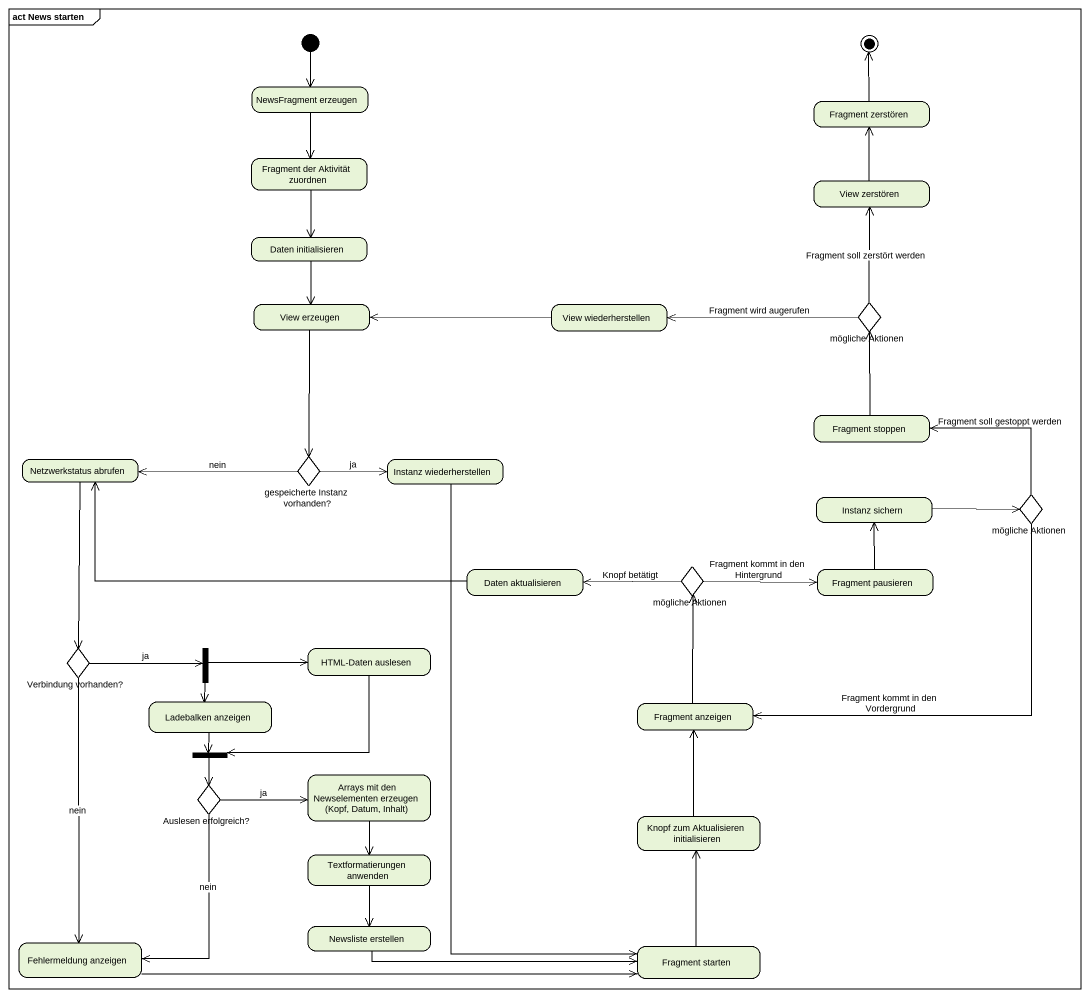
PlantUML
@startuml
mainframe act News starten
hide empty description
state "NewsFragment erzeugen" as NewsFragment_erzeugen
state "Fragment zerstören" as Fragment_zerstören
state "Fragment der Aktivität zuordnen" as Fragment_der_Aktivität
state "View zerstören" as View_zerstören
state "Daten initialisieren" as Daten_initialisieren
state "View erzeugen" as View_erzeugen
state "View wiederherstellen" as View_wiederherstellen
state "mögliche Aktionen" as mögliche_Aktionen <<choice>>
state "Fragment stoppen" as Fragment_stoppen
state "Netzwerkstatus abrufen" as Netzwerkstatus_abrufen
state "gespeicherte Instanz vorhanden?" as gespeicherte_Instanz <<choice>>
state "Instanz wiederherstellen" as Instanz_wiederherstellen
state "Instanz sichern" as Instanz_sichern
state "mögliche Aktionen" as mögliche_Aktionen_2 <<choice>>
state "mögliche Aktionen" as mögliche_Aktionen_3 <<choice>>
state "Daten aktualisieren" as Daten_aktualisieren
state "Fragment pausieren" as Fragment_pausieren
state "Verbindung vorhanden?" as Verbindung_vorhanden <<choice>>
state fork1 <<fork>>
state "HTML-Daten auslesen" as HTML_Daten_auslesen
state "Ladebalken anzeigen" as Ladebalken_anzeigen
state "Fragment anzeigen" as Fragment_anzeigen
state fork2 <<join>>
state "Auslesen erfolgreich?" as Auslesen_erfolgreich <<choice>>
state "Arrays mit den Newselementen erzeugen (Kopf, Datum, Inhalt)" as Arrays_mit_den
state "Knopf zum Aktualisieren initialisieren" as Knopf_zum_Aktualisieren
state "Textformatierungen anwenden" as Textformatierungen_anwenden
state "Fehlermeldung anzeigen" as Fehlermeldung_anzeigen
state "Newsliste erstellen" as Newsliste_erstellen
state "Fragment starten" as Fragment_starten
[*] --> NewsFragment_erzeugen
NewsFragment_erzeugen --> Fragment_der_Aktivität
Fragment_der_Aktivität --> Daten_initialisieren
View_zerstören -up-> Fragment_zerstören
Daten_initialisieren --> View_erzeugen
View_erzeugen --> gespeicherte_Instanz
View_wiederherstellen -left-> View_erzeugen
mögliche_Aktionen -up-> View_zerstören : Fragment soll zerstört werden
mögliche_Aktionen -left-> View_wiederherstellen : Fragment wird augerufen
Fragment_stoppen -up-> mögliche_Aktionen
Netzwerkstatus_abrufen --> Verbindung_vorhanden
gespeicherte_Instanz -left-> Netzwerkstatus_abrufen : nein
gespeicherte_Instanz -right-> Instanz_wiederherstellen : ja
Instanz_wiederherstellen --> Fragment_starten
Instanz_sichern -right-> mögliche_Aktionen_2
mögliche_Aktionen_2 -left-> Fragment_stoppen : Fragment soll gestoppt werden
mögliche_Aktionen_2 --> Fragment_anzeigen : Fragment kommt in den Vordergrund
mögliche_Aktionen_3 -left-> Daten_aktualisieren : Knopf betätigt
mögliche_Aktionen_3 -right-> Fragment_pausieren : Fragment kommt in den Hintergrund
Daten_aktualisieren -left-> Netzwerkstatus_abrufen
Fragment_pausieren -up-> Instanz_sichern
Verbindung_vorhanden -right-> fork1 : ja
Verbindung_vorhanden --> Fehlermeldung_anzeigen : nein
fork1 -right-> HTML_Daten_auslesen
fork1 --> Ladebalken_anzeigen
HTML_Daten_auslesen -left-> fork2
Ladebalken_anzeigen --> fork2
Fragment_anzeigen -up-> mögliche_Aktionen_3
fork2 --> Auslesen_erfolgreich
Auslesen_erfolgreich -right-> Arrays_mit_den : ja
Auslesen_erfolgreich --> Fehlermeldung_anzeigen : nein
Arrays_mit_den --> Textformatierungen_anwenden
Knopf_zum_Aktualisieren -up-> Fragment_anzeigen
Textformatierungen_anwenden --> Newsliste_erstellen
Fehlermeldung_anzeigen -right-> Fragment_starten
Newsliste_erstellen -right-> Fragment_starten
Fragment_starten -up-> Knopf_zum_Aktualisieren
Fragment_zerstören -up-> [*]
@enduml
